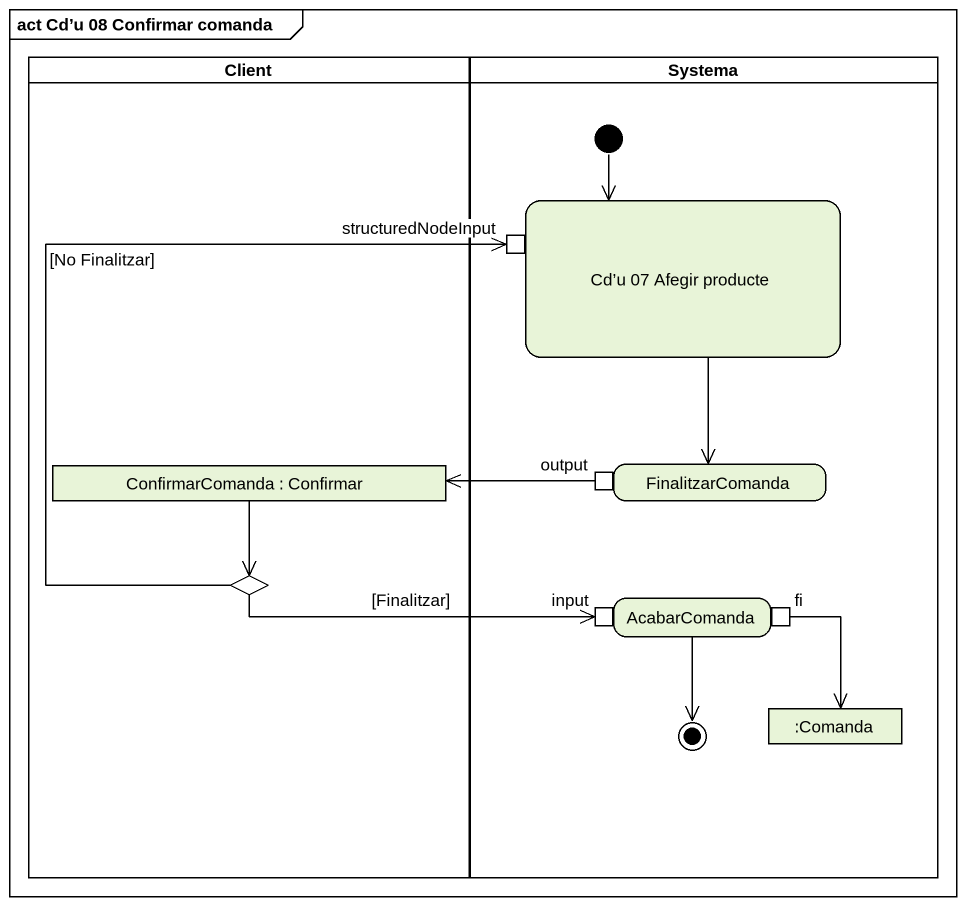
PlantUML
@startuml
mainframe act Cd’u 08 Confirmar comanda
hide empty description
state Client <<partition>> {
  state "ConfirmarComanda : Confirmar" as ConfirmarComanda <<object>>
  state choice1 <<choice>>
}
state Systema <<partition>> {
  state "Cd’u 07 Afegir producte" as Cd_u_07_Afegir_producte {
    state structuredNodeInput <<inputPin>>
  }
  state FinalitzarComanda {
    state output <<outputPin>>
  }
  state AcabarComanda {
    state input <<inputPin>>
    state fi <<outputPin>>
  }
  state ":Comanda" as Comanda <<object>>
  [*] --> Cd_u_07_Afegir_producte
  AcabarComanda --> [*]
}
Cd_u_07_Afegir_producte --> FinalitzarComanda
ConfirmarComanda --> choice1
output -left-> ConfirmarComanda
choice1 -up-> structuredNodeInput : [No Finalitzar]
choice1 -right-> input : [Finalitzar]
fi --> Comanda
@enduml
